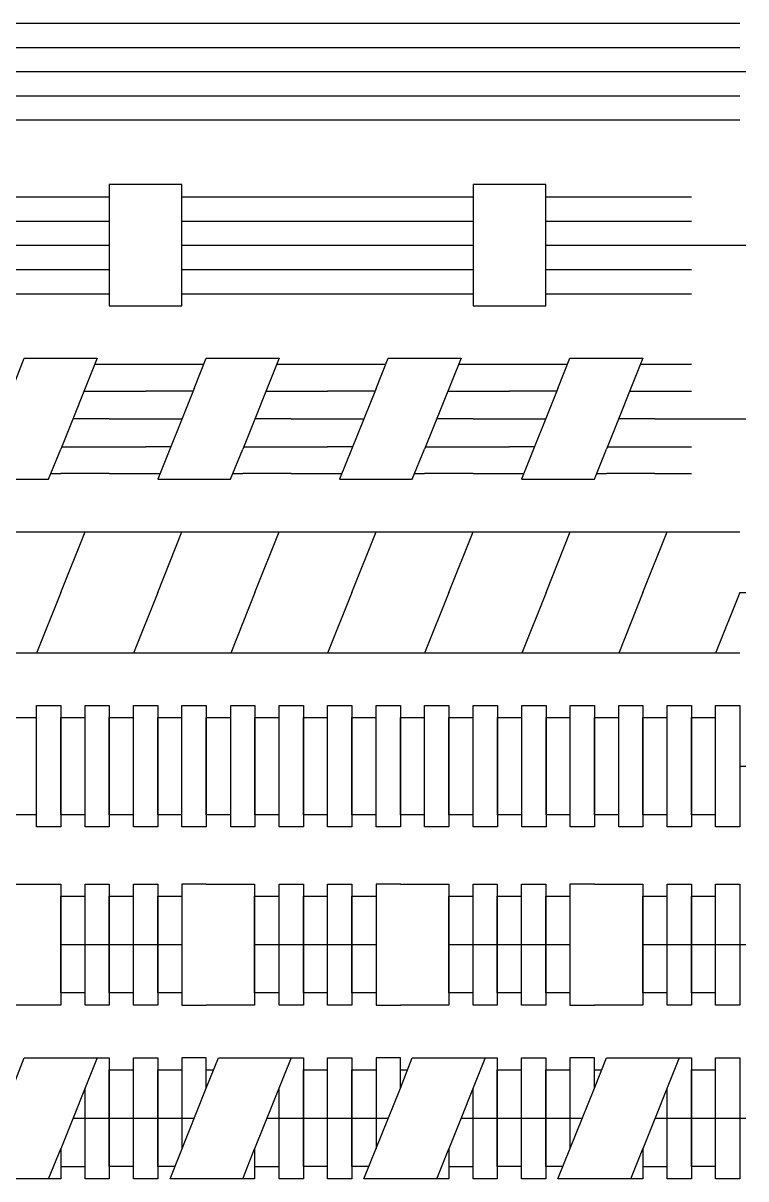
# Model space of a CAD drawing. Header units: inches. Extents: x 47316 to 59086, y 3141 to 11743.
# Drawn here: x 50345 to 50374.84, y 7560.17 to 7607.93 of the extents above; entities that cross this region are included whole.
import ezdxf

# ---------------------------------------------------------------- set-up
doc = ezdxf.new("R2010")
doc.units = ezdxf.units.IN
doc.header["$MEASUREMENT"] = 0

msp = doc.modelspace()

# ---------------------------------------------------------------- linework, layer by layer
at = {"color": 0, "lineweight": -3}
for p, q in [((50344.554, 7607.933), (50346.555, 7607.933)), ((50346.555, 7607.933), (50348.556, 7607.933)), ((50348.556, 7607.933), (50350.558, 7607.933)), ((50350.558, 7607.933), (50352.559, 7607.933)), ((50352.559, 7607.933), (50354.572, 7607.933)), ((50354.572, 7607.933), (50356.574, 7607.933)), ((50356.574, 7607.933), (50358.575, 7607.933)), ((50358.575, 7607.933), (50360.576, 7607.933)), ((50360.576, 7607.933), (50362.577, 7607.933)), ((50362.577, 7607.933), (50364.591, 7607.933)), ((50364.591, 7607.933), (50366.592, 7607.933)), ((50366.592, 7607.933), (50368.593, 7607.933)), ((50368.593, 7607.933), (50370.595, 7607.933)), ((50370.595, 7607.933), (50372.596, 7607.933)), ((50372.596, 7607.933), (50374.597, 7607.933)), ((50344.554, 7606.932), (50346.555, 7606.932)), ((50346.555, 7606.932), (50348.556, 7606.932)), ((50348.556, 7606.932), (50350.558, 7606.932)), ((50350.558, 7606.932), (50352.559, 7606.932)), ((50352.559, 7606.932), (50354.572, 7606.932)), ((50354.572, 7606.932), (50356.574, 7606.932)), ((50356.574, 7606.932), (50358.575, 7606.932)), ((50358.575, 7606.932), (50360.576, 7606.932)), ((50360.576, 7606.932), (50362.577, 7606.932)), ((50362.577, 7606.932), (50364.591, 7606.932)), ((50364.591, 7606.932), (50366.592, 7606.932)), ((50366.592, 7606.932), (50368.593, 7606.932)), ((50368.593, 7606.932), (50370.595, 7606.932)), ((50370.595, 7606.932), (50372.596, 7606.932)), ((50372.596, 7606.932), (50374.597, 7606.932)), ((50344.554, 7605.932), (50346.555, 7605.932)), ((50346.555, 7605.932), (50348.556, 7605.932)), ((50348.556, 7605.932), (50350.558, 7605.932)), ((50350.558, 7605.932), (50352.559, 7605.932)), ((50352.559, 7605.932), (50354.572, 7605.932)), ((50354.572, 7605.932), (50356.574, 7605.932)), ((50356.574, 7605.932), (50358.575, 7605.932)), ((50358.575, 7605.932), (50360.576, 7605.932)), ((50360.576, 7605.932), (50362.577, 7605.932)), ((50362.577, 7605.932), (50364.591, 7605.932)), ((50364.591, 7605.932), (50366.592, 7605.932)), ((50366.592, 7605.932), (50368.593, 7605.932)), ((50368.593, 7605.932), (50370.595, 7605.932)), ((50370.595, 7605.932), (50372.596, 7605.932)), ((50372.596, 7605.932), (50374.597, 7605.932)), ((50374.597, 7605.932), (50374.844, 7605.932)), ((50344.554, 7604.931), (50346.555, 7604.931)), ((50346.555, 7604.931), (50348.556, 7604.931)), ((50348.556, 7604.931), (50350.558, 7604.931)), ((50350.558, 7604.931), (50352.559, 7604.931)), ((50352.559, 7604.931), (50354.572, 7604.931)), ((50354.572, 7604.931), (50356.574, 7604.931)), ((50356.574, 7604.931), (50358.575, 7604.931)), ((50358.575, 7604.931), (50360.576, 7604.931)), ((50360.576, 7604.931), (50362.577, 7604.931)), ((50362.577, 7604.931), (50364.591, 7604.931)), ((50364.591, 7604.931), (50366.592, 7604.931)), ((50366.592, 7604.931), (50368.593, 7604.931)), ((50368.593, 7604.931), (50370.595, 7604.931)), ((50370.595, 7604.931), (50372.596, 7604.931)), ((50372.596, 7604.931), (50374.597, 7604.931)), ((50344.554, 7603.93), (50346.555, 7603.93)), ((50346.555, 7603.93), (50348.556, 7603.93)), ((50348.556, 7603.93), (50350.558, 7603.93)), ((50350.558, 7603.93), (50352.559, 7603.93)), ((50352.559, 7603.93), (50354.572, 7603.93)), ((50354.572, 7603.93), (50356.574, 7603.93)), ((50356.574, 7603.93), (50358.575, 7603.93)), ((50358.575, 7603.93), (50360.576, 7603.93)), ((50360.576, 7603.93), (50362.577, 7603.93)), ((50362.577, 7603.93), (50364.591, 7603.93)), ((50364.591, 7603.93), (50366.592, 7603.93)), ((50366.592, 7603.93), (50368.593, 7603.93)), ((50368.593, 7603.93), (50370.595, 7603.93)), ((50370.595, 7603.93), (50372.596, 7603.93)), ((50372.596, 7603.93), (50374.597, 7603.93)), ((50350.064, 7601.262), (50348.556, 7601.262)), ((50348.556, 7601.262), (50348.556, 7596.247)), ((50351.558, 7601.262), (50350.064, 7601.262)), ((50351.558, 7596.247), (50351.558, 7601.262)), ((50365.085, 7601.262), (50363.578, 7601.262)), ((50363.578, 7601.262), (50363.578, 7596.247)), ((50366.58, 7601.262), (50365.085, 7601.262)), ((50366.58, 7596.247), (50366.58, 7601.262)), ((50344.554, 7600.756), (50346.555, 7600.756)), ((50346.555, 7600.756), (50348.556, 7600.756)), ((50351.558, 7600.756), (50353.56, 7600.756)), ((50353.56, 7600.756), (50355.561, 7600.756)), ((50355.561, 7600.756), (50357.574, 7600.756)), ((50357.574, 7600.756), (50359.576, 7600.756)), ((50359.576, 7600.756), (50361.577, 7600.756)), ((50361.577, 7600.756), (50363.578, 7600.756)), ((50366.58, 7600.756), (50368.581, 7600.756)), ((50368.581, 7600.756), (50370.595, 7600.756)), ((50370.595, 7600.756), (50372.596, 7600.756)), ((50344.554, 7599.755), (50346.555, 7599.755)), ((50346.555, 7599.755), (50348.556, 7599.755)), ((50351.558, 7599.755), (50353.56, 7599.755)), ((50353.56, 7599.755), (50355.561, 7599.755)), ((50355.561, 7599.755), (50357.574, 7599.755)), ((50357.574, 7599.755), (50359.576, 7599.755)), ((50359.576, 7599.755), (50361.577, 7599.755)), ((50361.577, 7599.755), (50363.578, 7599.755)), ((50366.58, 7599.755), (50368.581, 7599.755)), ((50368.581, 7599.755), (50370.595, 7599.755)), ((50370.595, 7599.755), (50372.596, 7599.755)), ((50344.554, 7598.754), (50346.555, 7598.754)), ((50346.555, 7598.754), (50348.556, 7598.754)), ((50351.558, 7598.754), (50353.56, 7598.754)), ((50353.56, 7598.754), (50355.561, 7598.754)), ((50355.561, 7598.754), (50357.574, 7598.754)), ((50357.574, 7598.754), (50359.576, 7598.754)), ((50359.576, 7598.754), (50361.577, 7598.754)), ((50361.577, 7598.754), (50363.578, 7598.754)), ((50366.58, 7598.754), (50368.581, 7598.754)), ((50368.581, 7598.754), (50370.595, 7598.754)), ((50370.595, 7598.754), (50372.596, 7598.754)), ((50372.596, 7598.754), (50374.844, 7598.754)), ((50344.554, 7597.754), (50346.555, 7597.754)), ((50346.555, 7597.754), (50348.556, 7597.754)), ((50351.558, 7597.754), (50353.56, 7597.754)), ((50353.56, 7597.754), (50355.561, 7597.754)), ((50355.561, 7597.754), (50357.574, 7597.754)), ((50357.574, 7597.754), (50359.576, 7597.754)), ((50359.576, 7597.754), (50361.577, 7597.754)), ((50361.577, 7597.754), (50363.578, 7597.754)), ((50366.58, 7597.754), (50368.581, 7597.754)), ((50368.581, 7597.754), (50370.595, 7597.754)), ((50370.595, 7597.754), (50372.596, 7597.754)), ((50344.554, 7596.753), (50346.555, 7596.753)), ((50346.555, 7596.753), (50348.556, 7596.753)), ((50351.558, 7596.753), (50353.56, 7596.753)), ((50353.56, 7596.753), (50355.561, 7596.753)), ((50355.561, 7596.753), (50357.574, 7596.753)), ((50357.574, 7596.753), (50359.576, 7596.753)), ((50359.576, 7596.753), (50361.577, 7596.753)), ((50361.577, 7596.753), (50363.578, 7596.753)), ((50366.58, 7596.753), (50368.581, 7596.753)), ((50368.581, 7596.753), (50370.595, 7596.753)), ((50370.595, 7596.753), (50372.596, 7596.753)), ((50348.556, 7596.247), (50350.064, 7596.247)), ((50350.064, 7596.247), (50351.558, 7596.247)), ((50363.578, 7596.247), (50365.085, 7596.247)), ((50365.085, 7596.247), (50366.58, 7596.247)), ((50344.554, 7592.837), (50345.048, 7594.085)), ((50345.048, 7594.085), (50346.555, 7594.085)), ((50346.555, 7594.085), (50348.05, 7594.085)), ((50348.05, 7594.085), (50346.555, 7590.329)), ((50352.065, 7592.837), (50352.559, 7594.085)), ((50352.559, 7594.085), (50354.066, 7594.085)), ((50354.066, 7594.085), (50355.573, 7594.085)), ((50355.573, 7594.085), (50354.066, 7590.329)), ((50359.576, 7592.837), (50360.07, 7594.085)), ((50360.07, 7594.085), (50361.577, 7594.085)), ((50361.577, 7594.085), (50363.084, 7594.085)), ((50363.084, 7594.085), (50361.577, 7590.329)), ((50367.086, 7592.837), (50367.581, 7594.085)), ((50367.581, 7594.085), (50369.088, 7594.085)), ((50369.088, 7594.085), (50370.595, 7594.085)), ((50370.595, 7594.085), (50369.088, 7590.329)), ((50347.951, 7593.838), (50348.556, 7593.838)), ((50348.556, 7593.838), (50350.064, 7593.838)), ((50350.064, 7593.838), (50352.065, 7593.838)), ((50352.065, 7593.838), (50352.46, 7593.838)), ((50355.462, 7593.838), (50356.067, 7593.838)), ((50356.067, 7593.838), (50357.574, 7593.838)), ((50357.574, 7593.838), (50359.576, 7593.838)), ((50359.576, 7593.838), (50359.971, 7593.838)), ((50362.973, 7593.838), (50363.578, 7593.838)), ((50363.578, 7593.838), (50365.085, 7593.838)), ((50365.085, 7593.838), (50367.086, 7593.838)), ((50367.086, 7593.838), (50367.482, 7593.838)), ((50370.496, 7593.838), (50371.089, 7593.838)), ((50371.089, 7593.838), (50372.596, 7593.838)), ((50347.506, 7592.726), (50348.556, 7592.726)), ((50348.556, 7592.726), (50350.064, 7592.726)), ((50352.015, 7592.726), (50350.064, 7592.726)), ((50352.065, 7592.837), (50350.558, 7589.082)), ((50355.017, 7592.726), (50356.067, 7592.726)), ((50356.067, 7592.726), (50357.574, 7592.726)), ((50359.526, 7592.726), (50357.574, 7592.726)), ((50359.576, 7592.837), (50358.068, 7589.082)), ((50362.528, 7592.726), (50363.578, 7592.726)), ((50363.578, 7592.726), (50365.085, 7592.726)), ((50367.037, 7592.726), (50365.085, 7592.726)), ((50367.086, 7592.837), (50365.579, 7589.082)), ((50370.039, 7592.726), (50371.089, 7592.726)), ((50371.089, 7592.726), (50372.596, 7592.726)), ((50348.556, 7591.577), (50347.049, 7591.577)), ((50348.556, 7591.577), (50350.064, 7591.577)), ((50350.064, 7591.577), (50351.558, 7591.577)), ((50356.067, 7591.577), (50354.56, 7591.577)), ((50356.067, 7591.577), (50357.574, 7591.577)), ((50357.574, 7591.577), (50359.069, 7591.577)), ((50363.578, 7591.577), (50362.083, 7591.577)), ((50363.578, 7591.577), (50365.085, 7591.577)), ((50365.085, 7591.577), (50366.58, 7591.577)), ((50371.089, 7591.577), (50369.594, 7591.577)), ((50371.089, 7591.577), (50372.596, 7591.577)), ((50372.596, 7591.577), (50374.844, 7591.577)), ((50346.049, 7589.082), (50346.555, 7590.329)), ((50346.605, 7590.428), (50348.556, 7590.428)), ((50348.556, 7590.428), (50350.064, 7590.428)), ((50351.114, 7590.428), (50350.064, 7590.428)), ((50353.56, 7589.082), (50354.066, 7590.329)), ((50354.115, 7590.428), (50356.067, 7590.428)), ((50356.067, 7590.428), (50357.574, 7590.428)), ((50358.624, 7590.428), (50357.574, 7590.428)), ((50361.07, 7589.082), (50361.577, 7590.329)), ((50361.626, 7590.428), (50363.578, 7590.428)), ((50363.578, 7590.428), (50365.085, 7590.428)), ((50366.135, 7590.428), (50365.085, 7590.428)), ((50368.593, 7589.082), (50369.088, 7590.329)), ((50369.137, 7590.428), (50371.089, 7590.428)), ((50371.089, 7590.428), (50372.596, 7590.428)), ((50346.148, 7589.329), (50346.555, 7589.329)), ((50348.556, 7589.329), (50346.555, 7589.329)), ((50348.556, 7589.329), (50350.064, 7589.329)), ((50350.064, 7589.329), (50350.657, 7589.329)), ((50353.658, 7589.329), (50354.066, 7589.329)), ((50356.067, 7589.329), (50354.066, 7589.329)), ((50356.067, 7589.329), (50357.574, 7589.329)), ((50357.574, 7589.329), (50358.167, 7589.329)), ((50361.182, 7589.329), (50361.577, 7589.329)), ((50363.578, 7589.329), (50361.577, 7589.329)), ((50363.578, 7589.329), (50365.085, 7589.329)), ((50365.085, 7589.329), (50365.678, 7589.329)), ((50368.692, 7589.329), (50369.088, 7589.329)), ((50371.089, 7589.329), (50369.088, 7589.329)), ((50371.089, 7589.329), (50372.596, 7589.329)), ((50344.554, 7589.082), (50346.049, 7589.082)), ((50350.558, 7589.082), (50352.065, 7589.082)), ((50352.065, 7589.082), (50353.56, 7589.082)), ((50358.068, 7589.082), (50359.576, 7589.082)), ((50359.576, 7589.082), (50361.07, 7589.082)), ((50365.579, 7589.082), (50367.086, 7589.082)), ((50367.086, 7589.082), (50368.593, 7589.082)), ((50344.554, 7586.908), (50346.555, 7586.908)), ((50346.555, 7584.4), (50347.556, 7586.908)), ((50346.555, 7586.908), (50348.556, 7586.908)), ((50348.556, 7586.908), (50350.558, 7586.908)), ((50350.558, 7584.4), (50351.558, 7586.908)), ((50350.558, 7586.908), (50352.559, 7586.908)), ((50352.559, 7586.908), (50354.572, 7586.908)), ((50354.572, 7584.4), (50355.573, 7586.908)), ((50354.572, 7586.908), (50356.574, 7586.908)), ((50356.574, 7586.908), (50358.575, 7586.908)), ((50358.575, 7584.4), (50359.576, 7586.908)), ((50358.575, 7586.908), (50360.576, 7586.908)), ((50360.576, 7586.908), (50362.577, 7586.908)), ((50362.577, 7584.4), (50363.578, 7586.908)), ((50362.577, 7586.908), (50364.591, 7586.908)), ((50364.591, 7586.908), (50366.592, 7586.908)), ((50366.592, 7584.4), (50367.593, 7586.908)), ((50366.592, 7586.908), (50368.593, 7586.908)), ((50368.593, 7586.908), (50370.595, 7586.908)), ((50370.595, 7584.4), (50371.595, 7586.908)), ((50370.595, 7586.908), (50372.596, 7586.908)), ((50372.596, 7586.908), (50374.597, 7586.908)), ((50346.555, 7584.4), (50345.555, 7581.904)), ((50350.558, 7584.4), (50349.557, 7581.904)), ((50354.572, 7584.4), (50353.572, 7581.904)), ((50358.575, 7584.4), (50357.574, 7581.904)), ((50362.577, 7584.4), (50361.577, 7581.904)), ((50366.592, 7584.4), (50365.592, 7581.904)), ((50370.595, 7584.4), (50369.594, 7581.904)), ((50374.597, 7584.4), (50373.597, 7581.904)), ((50374.597, 7584.4), (50374.844, 7584.4)), ((50346.555, 7581.904), (50344.554, 7581.904)), ((50348.556, 7581.904), (50346.555, 7581.904)), ((50350.558, 7581.904), (50348.556, 7581.904)), ((50352.559, 7581.904), (50350.558, 7581.904)), ((50354.572, 7581.904), (50352.559, 7581.904)), ((50356.574, 7581.904), (50354.572, 7581.904)), ((50358.575, 7581.904), (50356.574, 7581.904)), ((50360.576, 7581.904), (50358.575, 7581.904)), ((50362.577, 7581.904), (50360.576, 7581.904)), ((50364.591, 7581.904), (50362.577, 7581.904)), ((50366.592, 7581.904), (50364.591, 7581.904)), ((50368.593, 7581.904), (50366.592, 7581.904)), ((50370.595, 7581.904), (50368.593, 7581.904)), ((50372.596, 7581.904), (50370.595, 7581.904)), ((50374.597, 7581.904), (50372.596, 7581.904)), ((50345.555, 7579.73), (50346.555, 7579.73)), ((50345.555, 7574.727), (50345.555, 7579.73)), ((50346.555, 7579.73), (50346.555, 7574.727)), ((50347.556, 7579.73), (50348.556, 7579.73)), ((50347.556, 7574.727), (50347.556, 7579.73)), ((50348.556, 7579.73), (50348.556, 7574.727)), ((50349.557, 7579.73), (50350.558, 7579.73)), ((50349.557, 7574.727), (50349.557, 7579.73)), ((50350.558, 7579.73), (50350.558, 7574.727)), ((50351.558, 7579.73), (50352.559, 7579.73)), ((50351.558, 7574.727), (50351.558, 7579.73)), ((50352.559, 7579.73), (50352.559, 7574.727)), ((50353.572, 7579.73), (50354.572, 7579.73)), ((50353.572, 7574.727), (50353.572, 7579.73)), ((50354.572, 7579.73), (50354.572, 7574.727)), ((50355.573, 7579.73), (50356.574, 7579.73)), ((50355.573, 7574.727), (50355.573, 7579.73)), ((50356.574, 7579.73), (50356.574, 7574.727)), ((50357.574, 7579.73), (50358.575, 7579.73)), ((50357.574, 7574.727), (50357.574, 7579.73)), ((50358.575, 7579.73), (50358.575, 7574.727)), ((50359.576, 7579.73), (50360.576, 7579.73)), ((50359.576, 7574.727), (50359.576, 7579.73)), ((50360.576, 7579.73), (50360.576, 7574.727)), ((50361.577, 7579.73), (50362.577, 7579.73)), ((50361.577, 7574.727), (50361.577, 7579.73)), ((50362.577, 7579.73), (50362.577, 7574.727)), ((50363.578, 7579.73), (50364.591, 7579.73)), ((50363.578, 7574.727), (50363.578, 7579.73)), ((50364.591, 7579.73), (50364.591, 7574.727)), ((50365.592, 7579.73), (50366.592, 7579.73)), ((50365.592, 7574.727), (50365.592, 7579.73)), ((50366.592, 7579.73), (50366.592, 7574.727)), ((50367.593, 7579.73), (50368.593, 7579.73)), ((50367.593, 7574.727), (50367.593, 7579.73)), ((50368.593, 7579.73), (50368.593, 7574.727)), ((50369.594, 7579.73), (50370.595, 7579.73)), ((50369.594, 7574.727), (50369.594, 7579.73)), ((50370.595, 7579.73), (50370.595, 7574.727)), ((50371.595, 7579.73), (50372.596, 7579.73)), ((50371.595, 7574.727), (50371.595, 7579.73)), ((50372.596, 7579.73), (50372.596, 7574.727)), ((50373.597, 7579.73), (50374.597, 7579.73)), ((50373.597, 7574.727), (50373.597, 7579.73)), ((50374.597, 7579.73), (50374.597, 7574.727)), ((50344.554, 7579.236), (50345.555, 7579.236)), ((50346.555, 7575.221), (50346.555, 7579.236)), ((50346.555, 7579.236), (50347.556, 7579.236)), ((50348.556, 7575.221), (50348.556, 7579.236)), ((50348.556, 7579.236), (50349.557, 7579.236)), ((50350.558, 7575.221), (50350.558, 7579.236)), ((50350.558, 7579.236), (50351.558, 7579.236)), ((50352.559, 7575.221), (50352.559, 7579.236)), ((50352.559, 7579.236), (50353.572, 7579.236)), ((50354.572, 7575.221), (50354.572, 7579.236)), ((50354.572, 7579.236), (50355.573, 7579.236)), ((50356.574, 7575.221), (50356.574, 7579.236)), ((50356.574, 7579.236), (50357.574, 7579.236)), ((50358.575, 7575.221), (50358.575, 7579.236)), ((50358.575, 7579.236), (50359.576, 7579.236)), ((50360.576, 7575.221), (50360.576, 7579.236)), ((50360.576, 7579.236), (50361.577, 7579.236)), ((50362.577, 7575.221), (50362.577, 7579.236)), ((50362.577, 7579.236), (50363.578, 7579.236)), ((50364.591, 7575.221), (50364.591, 7579.236)), ((50364.591, 7579.236), (50365.592, 7579.236)), ((50366.592, 7575.221), (50366.592, 7579.236)), ((50366.592, 7579.236), (50367.593, 7579.236)), ((50368.593, 7575.221), (50368.593, 7579.236)), ((50368.593, 7579.236), (50369.594, 7579.236)), ((50370.595, 7575.221), (50370.595, 7579.236)), ((50370.595, 7579.236), (50371.595, 7579.236)), ((50372.596, 7575.221), (50372.596, 7579.236)), ((50372.596, 7579.236), (50373.597, 7579.236)), ((50374.597, 7577.223), (50374.844, 7577.223)), ((50345.555, 7575.221), (50344.554, 7575.221)), ((50347.556, 7575.221), (50346.555, 7575.221)), ((50349.557, 7575.221), (50348.556, 7575.221)), ((50351.558, 7575.221), (50350.558, 7575.221)), ((50353.572, 7575.221), (50352.559, 7575.221)), ((50355.573, 7575.221), (50354.572, 7575.221)), ((50357.574, 7575.221), (50356.574, 7575.221)), ((50359.576, 7575.221), (50358.575, 7575.221)), ((50361.577, 7575.221), (50360.576, 7575.221)), ((50363.578, 7575.221), (50362.577, 7575.221)), ((50365.592, 7575.221), (50364.591, 7575.221)), ((50367.593, 7575.221), (50366.592, 7575.221)), ((50369.594, 7575.221), (50368.593, 7575.221)), ((50371.595, 7575.221), (50370.595, 7575.221)), ((50373.597, 7575.221), (50372.596, 7575.221)), ((50346.555, 7574.727), (50345.555, 7574.727)), ((50348.556, 7574.727), (50347.556, 7574.727)), ((50350.558, 7574.727), (50349.557, 7574.727)), ((50352.559, 7574.727), (50351.558, 7574.727)), ((50354.572, 7574.727), (50353.572, 7574.727)), ((50356.574, 7574.727), (50355.573, 7574.727)), ((50358.575, 7574.727), (50357.574, 7574.727)), ((50360.576, 7574.727), (50359.576, 7574.727)), ((50362.577, 7574.727), (50361.577, 7574.727)), ((50364.591, 7574.727), (50363.578, 7574.727)), ((50366.592, 7574.727), (50365.592, 7574.727)), ((50368.593, 7574.727), (50367.593, 7574.727)), ((50370.595, 7574.727), (50369.594, 7574.727)), ((50372.596, 7574.727), (50371.595, 7574.727)), ((50374.597, 7574.727), (50373.597, 7574.727)), ((50344.554, 7572.355), (50346.555, 7572.355)), ((50346.555, 7572.355), (50346.555, 7567.352)), ((50347.556, 7572.355), (50348.556, 7572.355)), ((50347.556, 7567.352), (50347.556, 7572.355)), ((50348.556, 7572.355), (50348.556, 7567.352)), ((50349.557, 7572.355), (50350.558, 7572.355)), ((50349.557, 7567.352), (50349.557, 7572.355)), ((50350.558, 7572.355), (50350.558, 7567.352)), ((50352.559, 7572.355), (50351.558, 7572.355)), ((50351.558, 7572.355), (50351.558, 7567.352)), ((50352.559, 7572.355), (50354.56, 7572.355)), ((50354.56, 7572.355), (50354.56, 7567.352)), ((50355.573, 7572.355), (50356.574, 7572.355)), ((50355.573, 7567.352), (50355.573, 7572.355)), ((50356.574, 7572.355), (50356.574, 7567.352)), ((50357.574, 7572.355), (50358.575, 7572.355)), ((50357.574, 7567.352), (50357.574, 7572.355)), ((50358.575, 7572.355), (50358.575, 7567.352)), ((50360.576, 7572.355), (50359.576, 7572.355)), ((50359.576, 7572.355), (50359.576, 7567.352)), ((50360.576, 7572.355), (50362.577, 7572.355)), ((50362.577, 7572.355), (50362.577, 7567.352)), ((50363.578, 7572.355), (50364.579, 7572.355)), ((50363.578, 7567.352), (50363.578, 7572.355)), ((50364.579, 7572.355), (50364.579, 7567.352)), ((50365.579, 7572.355), (50366.58, 7572.355)), ((50365.579, 7567.352), (50365.579, 7572.355)), ((50366.58, 7572.355), (50366.58, 7567.352)), ((50368.593, 7572.355), (50367.581, 7572.355)), ((50367.581, 7572.355), (50367.581, 7567.352)), ((50368.593, 7572.355), (50370.595, 7572.355)), ((50370.595, 7572.355), (50370.595, 7567.352)), ((50371.595, 7572.355), (50372.596, 7572.355)), ((50371.595, 7567.352), (50371.595, 7572.355)), ((50372.596, 7572.355), (50372.596, 7567.352)), ((50373.597, 7572.355), (50374.597, 7572.355)), ((50373.597, 7567.352), (50373.597, 7572.355)), ((50374.597, 7572.355), (50374.597, 7567.352)), ((50346.555, 7567.859), (50346.555, 7571.861)), ((50346.555, 7571.861), (50347.556, 7571.861)), ((50348.556, 7567.859), (50348.556, 7571.861)), ((50348.556, 7571.861), (50349.557, 7571.861)), ((50350.558, 7567.859), (50350.558, 7571.861)), ((50350.558, 7571.861), (50351.558, 7571.861)), ((50354.56, 7567.859), (50354.56, 7571.861)), ((50354.56, 7571.861), (50355.573, 7571.861)), ((50356.574, 7567.859), (50356.574, 7571.861)), ((50356.574, 7571.861), (50357.574, 7571.861)), ((50358.575, 7567.859), (50358.575, 7571.861)), ((50358.575, 7571.861), (50359.576, 7571.861)), ((50362.577, 7567.859), (50362.577, 7571.861)), ((50362.577, 7571.861), (50363.578, 7571.861)), ((50364.579, 7567.859), (50364.579, 7571.861)), ((50364.579, 7571.861), (50365.579, 7571.861)), ((50366.58, 7567.859), (50366.58, 7571.861)), ((50366.58, 7571.861), (50367.581, 7571.861)), ((50370.595, 7567.859), (50370.595, 7571.861)), ((50370.595, 7571.861), (50371.595, 7571.861)), ((50372.596, 7567.859), (50372.596, 7571.861)), ((50372.596, 7571.861), (50373.597, 7571.861)), ((50346.555, 7569.86), (50348.556, 7569.86)), ((50348.556, 7569.86), (50350.558, 7569.86)), ((50350.558, 7569.86), (50351.558, 7569.86)), ((50354.56, 7569.86), (50356.574, 7569.86)), ((50356.574, 7569.86), (50358.575, 7569.86)), ((50358.575, 7569.86), (50359.576, 7569.86)), ((50362.577, 7569.86), (50364.579, 7569.86)), ((50364.579, 7569.86), (50366.58, 7569.86)), ((50366.58, 7569.86), (50367.581, 7569.86)), ((50370.595, 7569.86), (50372.596, 7569.86)), ((50372.596, 7569.86), (50374.597, 7569.86)), ((50374.597, 7569.86), (50374.844, 7569.86)), ((50347.556, 7567.859), (50346.555, 7567.859)), ((50349.557, 7567.859), (50348.556, 7567.859)), ((50351.558, 7567.859), (50350.558, 7567.859)), ((50355.573, 7567.859), (50354.56, 7567.859)), ((50357.574, 7567.859), (50356.574, 7567.859)), ((50359.576, 7567.859), (50358.575, 7567.859)), ((50363.578, 7567.859), (50362.577, 7567.859)), ((50365.579, 7567.859), (50364.579, 7567.859)), ((50367.581, 7567.859), (50366.58, 7567.859)), ((50371.595, 7567.859), (50370.595, 7567.859)), ((50373.597, 7567.859), (50372.596, 7567.859)), ((50346.555, 7567.352), (50344.554, 7567.352)), ((50348.556, 7567.352), (50347.556, 7567.352)), ((50350.558, 7567.352), (50349.557, 7567.352)), ((50351.558, 7567.352), (50352.559, 7567.352)), ((50354.56, 7567.352), (50352.559, 7567.352)), ((50356.574, 7567.352), (50355.573, 7567.352)), ((50358.575, 7567.352), (50357.574, 7567.352)), ((50359.576, 7567.352), (50360.576, 7567.352)), ((50362.577, 7567.352), (50360.576, 7567.352)), ((50364.579, 7567.352), (50363.578, 7567.352)), ((50366.58, 7567.352), (50365.579, 7567.352)), ((50367.581, 7567.352), (50368.593, 7567.352)), ((50370.595, 7567.352), (50368.593, 7567.352)), ((50372.596, 7567.352), (50371.595, 7567.352)), ((50374.597, 7567.352), (50373.597, 7567.352)), ((50344.554, 7563.93), (50345.048, 7565.178)), ((50345.048, 7565.178), (50346.555, 7565.178)), ((50346.555, 7565.178), (50348.556, 7565.178)), ((50348.05, 7565.178), (50346.555, 7561.423)), ((50348.556, 7565.178), (50348.556, 7560.175)), ((50349.557, 7565.178), (50350.558, 7565.178)), ((50349.557, 7560.175), (50349.557, 7565.178)), ((50350.558, 7565.178), (50350.558, 7560.175)), ((50352.559, 7565.178), (50351.558, 7565.178)), ((50351.558, 7565.178), (50351.558, 7561.423)), ((50352.559, 7563.93), (50352.559, 7565.178)), ((50352.559, 7563.93), (50353.065, 7565.178)), ((50353.065, 7565.178), (50354.56, 7565.178)), ((50354.56, 7565.178), (50356.574, 7565.178)), ((50356.067, 7565.178), (50354.56, 7561.423)), ((50356.574, 7565.178), (50356.574, 7560.175)), ((50357.574, 7565.178), (50358.575, 7565.178)), ((50357.574, 7560.175), (50357.574, 7565.178)), ((50358.575, 7565.178), (50358.575, 7560.175)), ((50360.576, 7565.178), (50359.576, 7565.178)), ((50359.576, 7565.178), (50359.576, 7561.423)), ((50360.576, 7563.93), (50360.576, 7565.178)), ((50360.576, 7563.93), (50361.07, 7565.178)), ((50361.07, 7565.178), (50362.577, 7565.178)), ((50362.577, 7565.178), (50364.579, 7565.178)), ((50364.085, 7565.178), (50362.577, 7561.423)), ((50364.579, 7565.178), (50364.579, 7560.175)), ((50365.579, 7565.178), (50366.58, 7565.178)), ((50365.579, 7560.175), (50365.579, 7565.178)), ((50366.58, 7565.178), (50366.58, 7560.175)), ((50368.593, 7565.178), (50367.581, 7565.178)), ((50367.581, 7565.178), (50367.581, 7561.423)), ((50368.593, 7563.93), (50368.593, 7565.178)), ((50368.593, 7563.93), (50369.088, 7565.178)), ((50369.088, 7565.178), (50370.595, 7565.178)), ((50370.595, 7565.178), (50372.596, 7565.178)), ((50372.089, 7565.178), (50370.595, 7561.423)), ((50372.596, 7565.178), (50372.596, 7560.175)), ((50373.597, 7565.178), (50374.597, 7565.178)), ((50373.597, 7560.175), (50373.597, 7565.178)), ((50374.597, 7565.178), (50374.597, 7560.175)), ((50348.556, 7560.681), (50348.556, 7564.684)), ((50348.556, 7564.684), (50349.557, 7564.684)), ((50350.558, 7560.681), (50350.558, 7564.684)), ((50350.558, 7564.684), (50351.558, 7564.684)), ((50352.559, 7564.684), (50352.868, 7564.684)), ((50356.574, 7560.681), (50356.574, 7564.684)), ((50356.574, 7564.684), (50357.574, 7564.684)), ((50358.575, 7560.681), (50358.575, 7564.684)), ((50358.575, 7564.684), (50359.576, 7564.684)), ((50360.576, 7564.684), (50360.873, 7564.684)), ((50364.579, 7560.681), (50364.579, 7564.684)), ((50364.579, 7564.684), (50365.579, 7564.684)), ((50366.58, 7560.681), (50366.58, 7564.684)), ((50366.58, 7564.684), (50367.581, 7564.684)), ((50368.593, 7564.684), (50368.89, 7564.684)), ((50372.596, 7560.681), (50372.596, 7564.684)), ((50372.596, 7564.684), (50373.597, 7564.684)), ((50347.556, 7560.175), (50347.556, 7563.93)), ((50351.064, 7560.175), (50352.559, 7563.93)), ((50355.573, 7560.175), (50355.573, 7563.93)), ((50359.069, 7560.175), (50360.576, 7563.93)), ((50363.578, 7560.175), (50363.578, 7563.93)), ((50367.086, 7560.175), (50368.593, 7563.93)), ((50371.595, 7560.175), (50371.595, 7563.93)), ((50347.049, 7562.683), (50348.556, 7562.683)), ((50348.556, 7562.683), (50350.558, 7562.683)), ((50350.558, 7562.683), (50352.065, 7562.683)), ((50355.067, 7562.683), (50356.574, 7562.683)), ((50356.574, 7562.683), (50358.575, 7562.683)), ((50358.575, 7562.683), (50360.07, 7562.683)), ((50363.084, 7562.683), (50364.579, 7562.683)), ((50364.579, 7562.683), (50366.58, 7562.683)), ((50366.58, 7562.683), (50368.087, 7562.683)), ((50371.089, 7562.683), (50372.596, 7562.683)), ((50372.596, 7562.683), (50374.597, 7562.683)), ((50374.597, 7562.683), (50374.844, 7562.683)), ((50346.049, 7560.175), (50346.555, 7561.423)), ((50346.555, 7561.423), (50346.555, 7560.175)), ((50354.066, 7560.175), (50354.56, 7561.423)), ((50354.56, 7561.423), (50354.56, 7560.175)), ((50362.083, 7560.175), (50362.577, 7561.423)), ((50362.577, 7561.423), (50362.577, 7560.175)), ((50370.088, 7560.175), (50370.595, 7561.423)), ((50370.595, 7561.423), (50370.595, 7560.175)), ((50346.555, 7560.681), (50347.556, 7560.681)), ((50349.557, 7560.681), (50348.556, 7560.681)), ((50351.262, 7560.681), (50350.558, 7560.681)), ((50354.56, 7560.681), (50355.573, 7560.681)), ((50357.574, 7560.681), (50356.574, 7560.681)), ((50359.279, 7560.681), (50358.575, 7560.681)), ((50362.577, 7560.681), (50363.578, 7560.681)), ((50365.579, 7560.681), (50364.579, 7560.681)), ((50367.284, 7560.681), (50366.58, 7560.681)), ((50370.595, 7560.681), (50371.595, 7560.681)), ((50373.597, 7560.681), (50372.596, 7560.681)), ((50346.555, 7560.175), (50344.554, 7560.175)), ((50348.556, 7560.175), (50347.556, 7560.175)), ((50350.558, 7560.175), (50349.557, 7560.175)), ((50352.559, 7560.175), (50351.064, 7560.175)), ((50354.56, 7560.175), (50352.559, 7560.175)), ((50356.574, 7560.175), (50355.573, 7560.175)), ((50358.575, 7560.175), (50357.574, 7560.175)), ((50360.576, 7560.175), (50359.069, 7560.175)), ((50362.577, 7560.175), (50360.576, 7560.175)), ((50364.579, 7560.175), (50363.578, 7560.175)), ((50366.58, 7560.175), (50365.579, 7560.175)), ((50368.593, 7560.175), (50367.086, 7560.175)), ((50370.595, 7560.175), (50368.593, 7560.175)), ((50372.596, 7560.175), (50371.595, 7560.175)), ((50374.597, 7560.175), (50373.597, 7560.175))]:
    msp.add_line(p, q, dxfattribs=at)

doc.saveas('drawing.dxf')
